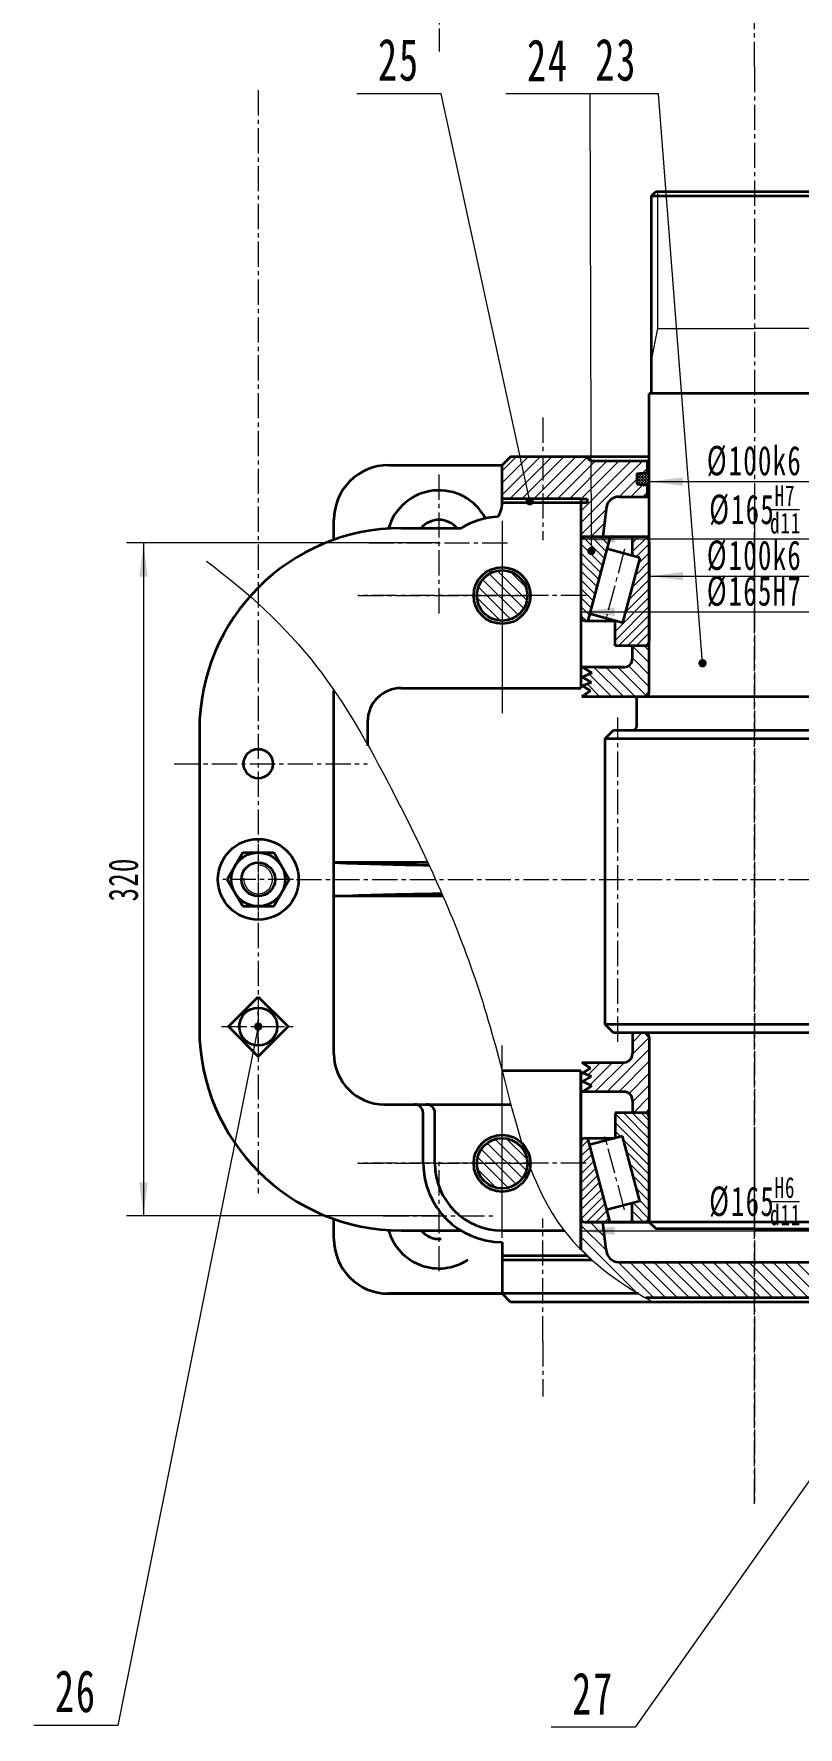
# Model space of a CAD drawing. Header units: millimetres. Extents: x -1682 to 1682, y -1188 to 1188.
# Drawn here: x -1029 to -666, y -663 to 142 of the extents above; entities that cross this region are included whole.
import ezdxf

# ---------------------------------------------------------------- set-up
doc = ezdxf.new("R2010")
doc.units = ezdxf.units.MM
doc.linetypes.add('点画线', pattern=[18, 12, -2, 2, -2])
doc.layers.get('0').update_dxf_attribs({"lineweight": 35})
for name, color, linetype, lineweight in [('中心线层', 1, '点画线', 18), ('剖面线层', 4, 'Continuous', 18), ('尺寸线层', 3, 'Continuous', 18), ('粗实线层', 7, 'Continuous', 35), ('细实线', 7, 'Continuous', 18), ('细实线层', 7, 'Continuous', 18)]:
    doc.layers.add(name, color=color, linetype=linetype, lineweight=lineweight)
doc.styles.add('标准', font='', dxfattribs={"width": 0.667})
doc.styles.get('标准').set_extended_font_data('宋体')
doc.dimstyles.new('标准', dxfattribs={"dimscale": 4, "dimtxt": 3.5, "dimasz": 4, "dimexe": 2, "dimexo": 0, "dimtad": 1, "dimdsep": 46, "dimtxsty": '标准', "dimblk": '_CAXARROW', "dimcen": 0, "dimdle": 6, "dimazin": 2, "dimtfac": 0.707107, "dimtdec": 3, "dimtmove": 2, "dimatfit": 3, "dimfxl": 1, "dimfrac": 2, "dimtolj": 1, "dimarcsym": 1})
pattern_1 = [(135, (0, 0), (-2.828427, -2.828427), [])]
pattern_2 = [(45, (0, 0), (-2.828427, 2.828427), [])]

# ---------------------------------------------------------------- blocks, each defined once
blk = doc.blocks.new('*X17')
at = {"layer": '尺寸线层', "linetype": 'Continuous'}
for points in [[(-736.76, -70.8), (-720.76, -68.8), (-720.76, -72.8)], [(-636.76, -70.8), (-652.76, -68.8), (-652.76, -72.8)]]:
    blk.add_hatch(color=0, dxfattribs=at).paths.add_polyline_path(points, flags=0)
at = {"layer": '尺寸线层', "color": 0, "linetype": 'Continuous'}
for p, q in [((-736.76, -70.42), (-736.76, -78.8)), ((-736.76, -70.8), (-636.76, -70.8)), ((-636.76, -69.48), (-636.76, -78.8))]:
    blk.add_line(p, q, dxfattribs=at)
at = {"layer": '尺寸线层', "color": 0, "insert": (-686.76, -61.14), "char_height": 14, "width": 84.6158, "attachment_point": 5, "line_spacing_factor": 1.15057, "style": '标准'}
blk.add_mtext('\\T1.1;%%C100k6', dxfattribs=at)
blk = doc.blocks.new('_CAXARROW')
blk.add_hatch(color=0).paths.add_polyline_path([(0, 0), (-1, 0.125), (-1, -0.125)], flags=0)
blk = doc.blocks.new('*X19')
at = {"color": 0}
blk.add_line((-679.32, -84.09), (-665.25, -84.09), dxfattribs=at)
at = {"color": 0, "char_height": 14, "attachment_point": 1, "line_spacing_factor": 1.15057, "style": '标准'}
for s, insert, width in [('\\T1.1;%%C165', (-708.28, -77.01), 172.1302), ('\\T1.1;{\\H0.707107x;H7}', (-677.13, -72.54), 56.2764), ('\\T1.1;{\\H0.707107x;d11}', (-679.32, -85.58), 56.2764)]:
    blk.add_mtext(s, dxfattribs=dict(at, insert=insert, width=width))
blk = doc.blocks.new('*X18')
at = {"layer": '尺寸线层', "linetype": 'Continuous'}
for points in [[(-769.26, -98), (-753.26, -96), (-753.26, -100)], [(-604.26, -98), (-620.26, -96), (-620.26, -100)]]:
    blk.add_hatch(color=0, dxfattribs=at).paths.add_polyline_path(points, flags=0)
at = {"layer": '尺寸线层', "color": 0, "linetype": 'Continuous'}
for p, q in [((-769.26, -113.55), (-769.26, -90)), ((-604.26, -112.28), (-604.26, -90)), ((-769.26, -98), (-604.26, -98))]:
    blk.add_line(p, q, dxfattribs=at)
at = {"layer": '尺寸线层', "color": 0}
blk.add_blockref('*X19', (0, 0), dxfattribs=at)
blk = doc.blocks.new('*X20')
at = {"layer": '尺寸线层', "linetype": 'Continuous'}
for points in [[(-736.76, -115.77), (-720.76, -113.77), (-720.76, -117.77)], [(-636.76, -115.77), (-652.76, -113.77), (-652.76, -117.77)]]:
    blk.add_hatch(color=0, dxfattribs=at).paths.add_polyline_path(points, flags=0)
at = {"layer": '尺寸线层', "color": 0, "linetype": 'Continuous'}
for p, q in [((-736.76, -116.54), (-736.76, -107.77)), ((-636.76, -116.54), (-636.76, -107.77)), ((-736.76, -115.77), (-636.76, -115.77))]:
    blk.add_line(p, q, dxfattribs=at)
at = {"layer": '尺寸线层', "color": 0, "insert": (-686.76, -106.11), "char_height": 14, "width": 84.6158, "attachment_point": 5, "line_spacing_factor": 1.15057, "style": '标准'}
blk.add_mtext('\\T1.1;%%C100k6', dxfattribs=at)
blk = doc.blocks.new('*X21')
at = {"layer": '尺寸线层', "linetype": 'Continuous'}
for points in [[(-769.26, -132.67), (-753.26, -130.67), (-753.26, -134.67)], [(-604.26, -132.67), (-620.26, -130.67), (-620.26, -134.67)]]:
    blk.add_hatch(color=0, dxfattribs=at).paths.add_polyline_path(points, flags=0)
at = {"layer": '尺寸线层', "color": 0, "linetype": 'Continuous'}
for p, q in [((-769.26, -143.85), (-769.26, -124.67)), ((-604.26, -145.55), (-604.26, -124.67)), ((-769.26, -132.67), (-604.26, -132.67))]:
    blk.add_line(p, q, dxfattribs=at)
at = {"layer": '尺寸线层', "color": 0, "insert": (-686.76, -123.13), "char_height": 14, "width": 84.4072, "attachment_point": 5, "line_spacing_factor": 1.15057, "style": '标准'}
blk.add_mtext('\\T1.1;%%C165H7', dxfattribs=at)
blk = doc.blocks.new('*X49')
at = {"layer": '细实线层', "lineweight": 18}
h = blk.add_hatch(color=0, dxfattribs=at)
edge = h.paths.add_edge_path(flags=0)
edge.add_arc((0, 0), 2, 0, 360)
at = {"layer": '细实线层', "color": 0}
for p, q in [((-0.64, 217.33), (-40.64, 217.33)), ((0, 0), (-0.64, 217.33))]:
    blk.add_line(p, q, dxfattribs=at)
at = {"layer": '细实线层', "color": 0, "lineweight": 18, "insert": (-20.64, 223.33), "char_height": 20, "width": 68, "attachment_point": 8, "line_spacing_factor": 1.15057, "style": '标准'}
blk.add_mtext('\\T1.1;24', dxfattribs=at)
blk = doc.blocks.new('*X50')
at = {"layer": '细实线层', "lineweight": 18}
h = blk.add_hatch(color=0, dxfattribs=at)
edge = h.paths.add_edge_path(flags=0)
edge.add_arc((0, 0), 2, 0, 360)
at = {"layer": '细实线层', "color": 0}
for p, q in [((-42.21, 193.68), (-82.21, 193.68)), ((0, 0), (-42.21, 193.68))]:
    blk.add_line(p, q, dxfattribs=at)
at = {"layer": '细实线层', "color": 0, "lineweight": 18, "insert": (-62.21, 199.68), "char_height": 20, "width": 68, "attachment_point": 8, "line_spacing_factor": 1.15057, "style": '标准'}
blk.add_mtext('\\T1.1;25', dxfattribs=at)
blk = doc.blocks.new('*X51')
at = {"layer": '细实线层', "lineweight": 18}
h = blk.add_hatch(color=0, dxfattribs=at)
edge = h.paths.add_edge_path(flags=0)
edge.add_arc((0, 0), 2, 0, 360)
at = {"layer": '细实线层', "color": 0}
for p, q in [((0, 0), (-66.72, -332.34)), ((-66.72, -332.34), (-106.72, -332.34))]:
    blk.add_line(p, q, dxfattribs=at)
at = {"layer": '细实线层', "color": 0, "lineweight": 18, "insert": (-86.72, -326.34), "char_height": 20, "width": 68, "attachment_point": 8, "line_spacing_factor": 1.15057, "style": '标准'}
blk.add_mtext('\\T1.1;26', dxfattribs=at)
blk = doc.blocks.new('*X52')
at = {"layer": '细实线层', "lineweight": 18}
h = blk.add_hatch(color=0, dxfattribs=at)
edge = h.paths.add_edge_path(flags=0)
edge.add_arc((0, 0), 2, 0, 360)
at = {"layer": '细实线层', "color": 0}
for p, q in [((0, 0), (-140.83, -199.45)), ((-140.83, -199.45), (-180.83, -199.45))]:
    blk.add_line(p, q, dxfattribs=at)
at = {"layer": '细实线层', "color": 0, "lineweight": 18, "insert": (-160.83, -193.45), "char_height": 20, "width": 68, "attachment_point": 8, "line_spacing_factor": 1.15057, "style": '标准'}
blk.add_mtext('\\T1.1;27', dxfattribs=at)
blk = doc.blocks.new('*X58')
at = {"layer": '细实线层', "lineweight": 18}
h = blk.add_hatch(color=0, dxfattribs=at)
edge = h.paths.add_edge_path(flags=0)
edge.add_arc((0, 0), 2, 0, 360)
at = {"layer": '细实线层', "color": 0}
for p, q in [((-21.03, 270.7), (-61.03, 270.7)), ((0, 0), (-21.03, 270.7))]:
    blk.add_line(p, q, dxfattribs=at)
at = {"layer": '细实线层', "color": 0, "lineweight": 18, "insert": (-41.03, 276.7), "char_height": 20, "width": 68, "attachment_point": 8, "line_spacing_factor": 1.15057, "style": '标准'}
blk.add_mtext('\\T1.1;23', dxfattribs=at)
blk = doc.blocks.new('*X61')
at = {"layer": '尺寸线层', "linetype": 'Continuous'}
for points in [[(-977.36, -99.97), (-975.36, -115.97), (-979.36, -115.97)], [(-977.36, -419.97), (-975.36, -403.97), (-979.36, -403.97)]]:
    blk.add_hatch(color=0, dxfattribs=at).paths.add_polyline_path(points, flags=0)
at = {"layer": '尺寸线层', "color": 0, "linetype": 'Continuous'}
for p, q in [((-836.76, -99.97), (-985.36, -99.97)), ((-977.36, -99.97), (-977.36, -419.97)), ((-836.76, -419.97), (-985.36, -419.97))]:
    blk.add_line(p, q, dxfattribs=at)
at = {"layer": '尺寸线层', "color": 0, "insert": (-986.86, -259.97), "char_height": 14, "width": 39.8143, "attachment_point": 5, "rotation": 90, "line_spacing_factor": 1.15057, "style": '标准'}
blk.add_mtext('\\T1.1;320', dxfattribs=at)
blk = doc.blocks.new('*X69')
at = {"color": 0}
blk.add_line((-679.32, -413.1), (-665.25, -413.1), dxfattribs=at)
at = {"color": 0, "char_height": 14, "attachment_point": 1, "line_spacing_factor": 1.15057, "style": '标准'}
for s, insert, width in [('\\T1.1;{\\H0.707107x;H6}', (-677.16, -401.55), 56.2764), ('\\T1.1;%%C165', (-708.28, -406.02), 172.1302), ('\\T1.1;{\\H0.707107x;d11}', (-679.32, -414.58), 56.2764)]:
    blk.add_mtext(s, dxfattribs=dict(at, insert=insert, width=width))
blk = doc.blocks.new('*X68')
at = {"layer": '尺寸线层', "linetype": 'Continuous'}
for points in [[(-769.26, -427.06), (-753.26, -425.06), (-753.26, -429.06)], [(-604.26, -427.06), (-620.26, -425.06), (-620.26, -429.06)]]:
    blk.add_hatch(color=0, dxfattribs=at).paths.add_polyline_path(points, flags=0)
at = {"layer": '尺寸线层', "color": 0, "linetype": 'Continuous'}
for p, q in [((-769.26, -424.42), (-769.26, -435.06)), ((-604.26, -429.68), (-604.26, -419.06)), ((-769.26, -427.06), (-604.26, -427.06))]:
    blk.add_line(p, q, dxfattribs=at)
at = {"layer": '尺寸线层', "color": 0}
blk.add_blockref('*X69', (0, 0), dxfattribs=at)

msp = doc.modelspace()

# ---------------------------------------------------------------- hatches: boundary and pattern name
at = {"layer": '剖面线层'}
h = msp.add_hatch(dxfattribs=at)
h.set_pattern_fill('无图案', color=256, scale=4, angle=45, style=0, pattern_type=0)
h.set_pattern_definition(pattern_2)
edge = h.paths.add_edge_path(flags=0)
edge.add_line((-787.367, -78.973), (-787.367, -70.576))
edge.add_line((-787.367, -70.576), (-787.367, -58.973))
edge.add_line((-787.367, -58.973), (-766.764, -58.973))
edge.add_line((-766.764, -58.973), (-764.764, -60.973))
edge.add_line((-764.764, -60.973), (-737.764, -60.973))
edge.add_line((-737.764, -60.973), (-737.764, -66.38))
edge.add_line((-737.764, -66.38), (-742.764, -66.994))
edge.add_line((-742.764, -66.994), (-742.764, -71.952))
edge.add_line((-742.764, -71.952), (-737.764, -72.566))
edge.add_line((-737.764, -72.566), (-737.764, -77.973))
edge.add_line((-737.764, -77.973), (-751.264, -77.973))
edge.add_arc((-751.264, -83.973), 6, 90, 180)
edge.add_line((-757.264, -83.973), (-758.938, -96.973))
edge.add_line((-758.938, -96.973), (-767.264, -96.973))
edge.add_line((-767.264, -96.973), (-769.264, -96.973))
edge.add_line((-769.264, -96.973), (-769.264, -80.973))
edge.add_line((-769.264, -80.973), (-766.264, -80.973))
edge.add_line((-766.264, -80.973), (-766.264, -78.973))
edge.add_line((-766.264, -78.973), (-769.264, -78.973))
edge.add_line((-769.264, -78.973), (-787.367, -78.973))
h.paths.add_polyline_path([(-806.764, -78.973), (-806.764, -64.665), (-806.764, -62.973), (-802.764, -58.973), (-787.367, -58.973), (-787.367, -78.973)], flags=0)
edge = h.paths.add_edge_path(flags=0)
edge.add_line((-630.764, -71.952), (-630.764, -69.169))
edge.add_line((-630.764, -69.169), (-630.764, -66.994))
edge.add_line((-630.764, -66.994), (-635.764, -66.38))
edge.add_line((-635.764, -66.38), (-635.764, -60.973))
edge.add_line((-635.764, -60.973), (-608.764, -60.973))
edge.add_line((-608.764, -60.973), (-606.764, -58.973))
edge.add_line((-606.764, -58.973), (-586.162, -58.973))
edge.add_line((-586.162, -58.973), (-586.162, -78.973))
edge.add_line((-586.162, -78.973), (-604.264, -78.973))
edge.add_line((-604.264, -78.973), (-607.264, -78.973))
edge.add_line((-607.264, -78.973), (-607.264, -80.973))
edge.add_line((-607.264, -80.973), (-604.264, -80.973))
edge.add_line((-604.264, -80.973), (-604.264, -96.973))
edge.add_line((-604.264, -96.973), (-606.264, -96.973))
edge.add_line((-606.264, -96.973), (-614.591, -96.973))
edge.add_line((-614.591, -96.973), (-616.264, -83.973))
edge.add_arc((-622.264, -83.973), 6, 0, 90)
edge.add_line((-622.264, -77.973), (-635.764, -77.973))
edge.add_line((-635.764, -77.973), (-635.764, -72.566))
edge.add_line((-635.764, -72.566), (-630.764, -71.952))
h.paths.add_polyline_path([(-586.162, -78.973), (-586.162, -67.48), (-586.162, -58.973), (-570.764, -58.973), (-566.764, -62.973), (-566.764, -78.973)], flags=0)
h = msp.add_hatch(dxfattribs=at)
h.set_pattern_fill('无图案', color=256, angle=135, style=0, pattern_type=0)
h.set_pattern_definition([(135, (0, 0), (-0.7071068, -0.7071068), [])])
h.paths.add_polyline_path([(-736.764, -72.688), (-736.764, -68.342), (-736.764, -66.257), (-737.764, -66.38), (-742.764, -66.994), (-742.764, -71.952), (-737.764, -72.566)], flags=0)
h = msp.add_hatch(dxfattribs=at)
h.set_pattern_fill('无图案', color=256, angle=45, style=0, pattern_type=0)
h.set_pattern_definition([(45, (0, 0), (-0.7071068, 0.7071068), [])])
h.paths.add_polyline_path([(-736.764, -72.688), (-736.764, -68.735), (-736.764, -66.257), (-737.764, -66.38), (-742.764, -66.994), (-742.764, -71.952), (-737.764, -72.566)], flags=0)
h = msp.add_hatch(dxfattribs=at)
h.set_pattern_fill('无图案', color=256, scale=3, angle=315, style=0, pattern_type=0)
h.set_pattern_definition([(315, (0, 0), (2.12132, 2.12132), [])])
edge = h.paths.add_edge_path(flags=0)
edge.add_arc((-767.264, -98.973), 2, 174.268032, 180, ccw=False)
edge.add_arc((-767.264, -98.973), 2, 90, 174.268032, ccw=False)
edge.add_line((-767.264, -96.973), (-755.329, -96.973))
edge.add_line((-755.329, -96.973), (-756.892, -102.805))
edge.add_line((-756.892, -102.805), (-765.174, -133.714))
edge.add_line((-765.174, -133.714), (-766.047, -136.973))
edge.add_line((-766.047, -136.973), (-767.264, -136.973))
edge.add_arc((-767.264, -134.973), 2, 180, 270, ccw=False)
edge.add_line((-769.264, -134.973), (-769.264, -98.973))
h = msp.add_hatch(dxfattribs=at)
h.set_pattern_fill('无图案', color=256, scale=3, angle=225, style=0, pattern_type=0)
h.set_pattern_definition([(225, (0, 0), (2.12132, -2.12132), [])])
edge = h.paths.add_edge_path(flags=0)
edge.add_arc((-739.264, -99.473), 2.5, 5.1264, 90, ccw=False)
edge.add_arc((-739.264, -99.473), 2.5, 0, 5.1264, ccw=False)
edge.add_line((-736.764, -99.473), (-736.764, -146.473))
edge.add_arc((-739.264, -146.473), 2.5, 270, 360, ccw=False)
edge.add_line((-739.264, -148.973), (-753.014, -148.973))
edge.add_line((-753.014, -148.973), (-753.014, -136.973))
edge.add_line((-753.014, -136.973), (-749.477, -137.92))
edge.add_line((-749.477, -137.92), (-741.195, -107.011))
edge.add_line((-741.195, -107.011), (-744.889, -106.021))
edge.add_line((-744.889, -106.021), (-744.889, -96.973))
edge.add_line((-744.889, -96.973), (-739.264, -96.973))
h = msp.add_hatch(dxfattribs=at)
h.set_pattern_fill('无图案', color=256, scale=4, angle=135, style=0, pattern_type=0)
h.set_pattern_definition(pattern_1)
edge = h.paths.add_edge_path(flags=0)
edge.add_line((-806.764, -124.973), (-806.764, -121.609))
edge.add_line((-806.764, -121.609), (-806.764, -112.973))
edge.add_arc((-806.764, -124.973), 12, 0, 90, ccw=False)
edge.add_line((-794.764, -124.973), (-806.764, -124.973))
edge = h.paths.add_edge_path(flags=0)
edge.add_arc((-806.764, -124.973), 12, 170.220257, 180, ccw=False)
edge.add_arc((-806.764, -124.973), 12, 90, 170.220257, ccw=False)
edge.add_line((-806.764, -112.973), (-806.764, -124.973))
edge.add_line((-806.764, -124.973), (-818.764, -124.973))
edge = h.paths.add_edge_path(flags=0)
edge.add_arc((-806.764, -124.973), 12, 208.501393, 270, ccw=False)
edge.add_arc((-806.764, -124.973), 12, 180, 208.501393, ccw=False)
edge.add_line((-818.764, -124.973), (-806.764, -124.973))
edge.add_line((-806.764, -124.973), (-806.764, -136.973))
edge = h.paths.add_edge_path(flags=0)
edge.add_line((-806.764, -136.973), (-806.764, -132.214))
edge.add_line((-806.764, -132.214), (-806.764, -124.973))
edge.add_line((-806.764, -124.973), (-794.764, -124.973))
edge.add_arc((-806.764, -124.973), 12, 270, 360, ccw=False)
h = msp.add_hatch(dxfattribs=at)
h.set_pattern_fill('无图案', color=256, scale=4, angle=135, style=0, pattern_type=0)
h.set_pattern_definition(pattern_1)
edge = h.paths.add_edge_path(flags=0)
edge.add_line((-764.314, -166.269), (-765.926, -165.334))
edge.add_line((-765.926, -165.334), (-768.562, -163.806))
edge.add_line((-768.562, -163.806), (-764.145, -161.767))
edge.add_line((-764.145, -161.767), (-768.555, -158.973))
edge.add_line((-768.555, -158.973), (-748.764, -158.973))
edge.add_arc((-748.764, -154.973), 4, 270, 360)
edge.add_line((-744.764, -154.973), (-744.764, -148.973))
edge.add_line((-744.764, -148.973), (-739.264, -148.973))
edge.add_line((-739.264, -148.973), (-736.764, -148.973))
edge.add_line((-736.764, -148.973), (-736.764, -170.973))
edge.add_line((-736.764, -170.973), (-738.764, -172.973))
edge.add_line((-738.764, -172.973), (-742.764, -172.973))
edge.add_line((-742.764, -172.973), (-768.861, -172.973))
edge.add_line((-768.861, -172.973), (-764.739, -170.262))
edge.add_line((-764.739, -170.262), (-768.562, -167.883))
edge.add_line((-768.562, -167.883), (-764.314, -166.269))
edge = h.paths.add_edge_path(flags=0)
edge.add_line((-636.764, -170.973), (-636.764, -165.761))
edge.add_line((-636.764, -165.761), (-636.764, -148.973))
edge.add_line((-636.764, -148.973), (-634.264, -148.973))
edge.add_line((-634.264, -148.973), (-628.764, -148.973))
edge.add_line((-628.764, -148.973), (-628.764, -154.973))
edge.add_arc((-624.764, -154.973), 4, 180, 270)
edge.add_line((-624.764, -158.973), (-604.973, -158.973))
edge.add_line((-604.973, -158.973), (-609.384, -161.767))
edge.add_line((-609.384, -161.767), (-604.967, -163.806))
edge.add_line((-604.967, -163.806), (-609.214, -166.269))
edge.add_line((-609.214, -166.269), (-604.967, -167.883))
edge.add_line((-604.967, -167.883), (-608.789, -170.262))
edge.add_line((-608.789, -170.262), (-604.667, -172.973))
edge.add_line((-604.667, -172.973), (-630.764, -172.973))
edge.add_line((-630.764, -172.973), (-634.764, -172.973))
edge.add_line((-634.764, -172.973), (-636.764, -170.973))
h = msp.add_hatch(dxfattribs=at)
h.set_pattern_fill('无图案', color=256, scale=4, angle=45, style=0, pattern_type=0)
h.set_pattern_definition(pattern_2)
edge = h.paths.add_edge_path(flags=0)
edge.add_line((-736.764, -370.973), (-736.764, -353.138))
edge.add_line((-736.764, -353.138), (-736.764, -334.973))
edge.add_line((-736.764, -334.973), (-738.764, -332.973))
edge.add_line((-738.764, -332.973), (-744.264, -332.973))
edge.add_line((-744.264, -332.973), (-744.777, -332.973))
edge.add_line((-744.777, -332.973), (-744.777, -342.973))
edge.add_arc((-748.777, -342.973), 4, 270, 360)
edge.add_line((-748.777, -346.973), (-768.861, -346.973))
edge.add_line((-768.861, -346.973), (-764.739, -349.684))
edge.add_line((-764.739, -349.684), (-768.562, -352.062))
edge.add_line((-768.562, -352.062), (-764.314, -353.676))
edge.add_line((-764.314, -353.676), (-768.562, -356.139))
edge.add_line((-768.562, -356.139), (-764.145, -358.178))
edge.add_line((-764.145, -358.178), (-768.555, -360.973))
edge.add_line((-768.555, -360.973), (-748.777, -360.973))
edge.add_arc((-748.777, -364.973), 4, 360, 450)
edge.add_line((-744.777, -364.973), (-744.777, -370.973))
edge.add_line((-744.777, -370.973), (-739.264, -370.973))
edge.add_arc((-739.264, -373.473), 2.5, 0, 90)
edge.add_line((-736.764, -373.473), (-736.764, -370.973))
h = msp.add_hatch(dxfattribs=at)
h.set_pattern_fill('无图案', color=256, scale=3, angle=-45, style=0, pattern_type=0)
h.set_pattern_definition([(-45, (0, 0), (2.12132, 2.12132), [])])
edge = h.paths.add_edge_path(flags=0)
edge.add_arc((-739.264, -420.473), 2.5, 270, 354.8736, ccw=False)
edge.add_arc((-739.264, -420.473), 2.5, 354.8736, 360, ccw=False)
edge.add_line((-736.764, -420.473), (-736.764, -373.473))
edge.add_arc((-739.264, -373.473), 2.5, 0, 90, ccw=False)
edge.add_line((-739.264, -370.973), (-753.014, -370.973))
edge.add_line((-753.014, -370.973), (-753.014, -382.973))
edge.add_line((-753.014, -382.973), (-749.477, -382.025))
edge.add_line((-749.477, -382.025), (-741.195, -412.935))
edge.add_line((-741.195, -412.935), (-744.889, -413.924))
edge.add_line((-744.889, -413.924), (-744.889, -422.973))
edge.add_line((-744.889, -422.973), (-739.264, -422.973))
h = msp.add_hatch(dxfattribs=at)
h.set_pattern_fill('无图案', color=256, scale=4, angle=135, style=0, pattern_type=0)
h.set_pattern_definition(pattern_1)
edge = h.paths.add_edge_path(flags=0)
edge.add_line((-806.764, -394.973), (-806.764, -391.147))
edge.add_line((-806.764, -391.147), (-806.764, -382.973))
edge.add_arc((-806.764, -394.973), 12, 0, 90, ccw=False)
edge.add_line((-794.764, -394.973), (-806.764, -394.973))
edge = h.paths.add_edge_path(flags=0)
edge.add_arc((-806.764, -394.973), 12, 160.451207, 180, ccw=False)
edge.add_arc((-806.764, -394.973), 12, 90, 160.451207, ccw=False)
edge.add_line((-806.764, -382.973), (-806.764, -394.973))
edge.add_line((-806.764, -394.973), (-818.764, -394.973))
edge = h.paths.add_edge_path(flags=0)
edge.add_arc((-806.764, -394.973), 12, 204.024089, 270, ccw=False)
edge.add_arc((-806.764, -394.973), 12, 180, 204.024089, ccw=False)
edge.add_line((-818.764, -394.973), (-806.764, -394.973))
edge.add_line((-806.764, -394.973), (-806.764, -406.973))
edge = h.paths.add_edge_path(flags=0)
edge.add_line((-806.764, -406.973), (-806.764, -400.616))
edge.add_line((-806.764, -400.616), (-806.764, -394.973))
edge.add_line((-806.764, -394.973), (-794.764, -394.973))
edge.add_arc((-806.764, -394.973), 12, -90, 0, ccw=False)
h = msp.add_hatch(dxfattribs=at)
h.set_pattern_fill('无图案', color=256, scale=3, angle=45, style=0, pattern_type=0)
h.set_pattern_definition([(45, (0, 0), (-2.12132, 2.12132), [])])
edge = h.paths.add_edge_path(flags=0)
edge.add_arc((-767.264, -420.973), 2, 180, 185.731968, ccw=False)
edge.add_arc((-767.264, -420.973), 2, 185.731968, 270, ccw=False)
edge.add_line((-767.264, -422.973), (-755.329, -422.973))
edge.add_line((-755.329, -422.973), (-756.892, -417.14))
edge.add_line((-756.892, -417.14), (-765.174, -386.231))
edge.add_line((-765.174, -386.231), (-766.047, -382.973))
edge.add_line((-766.047, -382.973), (-767.264, -382.973))
edge.add_arc((-767.264, -384.973), 2, 90, 180, ccw=False)
edge.add_line((-769.264, -384.973), (-769.264, -420.973))
h = msp.add_hatch(dxfattribs=at)
h.set_pattern_fill('无图案', color=256, scale=4, angle=135, style=0, pattern_type=0)
h.set_pattern_definition(pattern_1)
edge = h.paths.add_edge_path(flags=0)
edge.add_line((-762.946, -441.973), (-766.764, -438.408))
edge.add_line((-766.764, -438.408), (-769.264, -436.073))
edge.add_line((-769.264, -436.073), (-769.264, -420.973))
edge.add_arc((-767.264, -420.973), 2, 180, 270)
edge.add_line((-767.264, -422.973), (-758.938, -422.973))
edge.add_line((-758.938, -422.973), (-757.264, -435.973))
edge.add_arc((-751.264, -435.973), 6, 180, 270)
edge.add_line((-751.264, -441.973), (-762.946, -441.973))
h = msp.add_hatch(dxfattribs=at)
h.set_pattern_fill('无图案', color=256, scale=4, angle=135, style=0, pattern_type=0)
h.set_pattern_definition(pattern_1)
edge = h.paths.add_edge_path(flags=0)
edge.add_line((-686.764, -458.973), (-686.764, -448.022))
edge.add_line((-686.764, -448.022), (-686.764, -441.973))
edge.add_line((-686.764, -441.973), (-622.264, -441.973))
edge.add_arc((-622.264, -435.973), 6, 270, 360)
edge.add_line((-616.264, -435.973), (-614.591, -422.973))
edge.add_line((-614.591, -422.973), (-606.264, -422.973))
edge.add_arc((-606.264, -420.973), 2, 270, 360)
edge.add_line((-604.264, -420.973), (-604.264, -438.973))
edge.add_line((-604.264, -438.973), (-607.264, -438.973))
edge.add_line((-607.264, -438.973), (-607.264, -440.973))
edge.add_line((-607.264, -440.973), (-604.264, -440.973))
edge.add_line((-604.264, -440.973), (-600.162, -440.973))
edge.add_line((-600.162, -440.973), (-600.162, -460.973))
edge.add_line((-600.162, -460.973), (-604.703, -460.973))
edge.add_line((-604.703, -460.973), (-606.764, -460.973))
edge.add_line((-606.764, -460.973), (-608.764, -458.973))
edge.add_line((-608.764, -458.973), (-686.764, -458.973))
edge = h.paths.add_edge_path(flags=0)
edge.add_spline(control_points=[(-741.888, -456.973), (-745.492, -454.841), (-749.041, -452.562), (-752.485, -450.133)], knot_values=[0, 0, 0, 0, 12.6165059, 12.6165059, 12.6165059, 12.6165059], weights=[1, 1, 1, 1], degree=3, periodic=0)
edge.add_spline(control_points=[(-752.485, -450.133), (-756.108, -447.579), (-759.614, -444.86), (-762.946, -441.973)], knot_values=[0, 0, 0, 0, 13.2728827, 13.2728827, 13.2728827, 13.2728827], weights=[1, 1, 1, 1], degree=3, periodic=0)
edge.add_line((-762.946, -441.973), (-686.764, -441.973))
edge.add_line((-686.764, -441.973), (-686.764, -458.973))
edge.add_line((-686.764, -458.973), (-738.414, -458.973))
edge.add_spline(control_points=[(-738.414, -458.973), (-739.576, -458.321), (-740.735, -457.654), (-741.888, -456.973)], knot_values=[0, 0, 0, 0, 4.0082356, 4.0082356, 4.0082356, 4.0082356], weights=[1, 1, 1, 1], degree=3, periodic=0)
h.paths.add_polyline_path([(-600.162, -460.973), (-600.162, -448.625), (-600.162, -440.973), (-566.764, -440.973), (-566.764, -456.973), (-570.764, -460.973), (-591.08, -460.973), (-595.621, -460.973)], flags=0)

# ---------------------------------------------------------------- linework, layer by layer
for p, q in [((-736.764, -170.973), (-736.764, -28.973)), ((-860.764, -62.973), (-806.764, -62.973)), ((-802.764, -58.973), (-806.764, -62.973)), ((-806.764, -80.973), (-806.764, -62.973)), ((-806.764, -80.173), (-806.764, -62.973)), ((-736.764, -58.973), (-802.764, -58.973)), ((-764.764, -60.973), (-766.764, -58.973)), ((-764.764, -60.973), (-736.764, -60.973)), ((-769.264, -78.973), (-806.764, -78.973)), ((-769.264, -78.973), (-769.264, -168.973)), ((-736.764, -77.973), (-738.764, -77.973)), ((-769.264, -80.973), (-806.764, -80.973)), ((-757.264, -83.973), (-758.938, -96.973)), ((-886.764, -98.463), (-886.764, -88.973)), ((-854.764, -92.973), (-826.316, -92.973)), ((-744.764, -154.973), (-744.764, -148.973)), ((-768.555, -158.973), (-764.145, -161.767)), ((-748.764, -158.973), (-768.555, -158.973)), ((-854.764, -168.973), (-806.764, -168.973)), ((-806.764, -168.973), (-769.264, -168.973)), ((-764.145, -161.767), (-768.562, -163.806)), ((-768.562, -163.806), (-764.314, -166.269)), ((-764.314, -166.269), (-768.562, -167.883)), ((-768.562, -167.883), (-764.739, -170.262)), ((-764.739, -170.262), (-768.861, -172.973)), ((-768.861, -172.973), (-634.764, -172.973)), ((-742.764, -186.973), (-742.764, -172.973)), ((-870.764, -184.973), (-870.764, -196.42)), ((-950.764, -188.973), (-950.764, -330.973)), ((-757.764, -192.973), (-753.764, -188.973)), ((-757.764, -192.973), (-637.344, -192.973)), ((-757.764, -328.973), (-757.764, -192.973)), ((-753.764, -188.973), (-635.448, -188.973)), ((-936.964, -329.974), (-922.764, -315.774)), ((-922.764, -315.774), (-908.564, -329.974)), ((-922.764, -344.174), (-936.964, -329.974)), ((-908.564, -329.974), (-922.764, -344.174)), ((-641.677, -328.973), (-757.764, -328.973)), ((-753.764, -332.973), (-757.764, -328.973)), ((-634.764, -332.973), (-753.764, -332.973)), ((-744.777, -332.973), (-744.777, -342.973)), ((-736.777, -334.973), (-736.777, -422.973)), ((-769.264, -350.973), (-806.764, -350.973)), ((-764.739, -349.684), (-768.861, -346.973)), ((-768.861, -346.973), (-748.777, -346.973)), ((-768.562, -352.062), (-764.739, -349.684)), ((-764.314, -353.676), (-768.562, -352.062)), ((-768.562, -356.139), (-764.314, -353.676)), ((-764.145, -358.178), (-768.562, -356.139)), ((-768.555, -360.973), (-764.145, -358.178)), ((-748.777, -360.973), (-768.555, -360.973)), ((-862.764, -366.973), (-802.628, -366.973)), ((-744.777, -364.973), (-744.777, -370.973)), ((-838.764, -394.973), (-838.764, -370.973)), ((-686.764, -422.973), (-767.264, -422.973)), ((-757.264, -435.973), (-758.938, -422.973)), ((-736.764, -422.973), (-733.564, -426.173)), ((-686.764, -426.173), (-733.564, -426.173)), ((-636.764, -422.973), (-686.764, -422.973)), ((-686.764, -426.173), (-639.964, -426.173)), ((-806.764, -432.473), (-806.764, -456.973)), ((-766.279, -438.973), (-806.764, -438.973)), ((-764.086, -440.973), (-806.764, -440.973)), ((-860.764, -456.973), (-805.964, -456.973)), ((-741.888, -456.973), (-860.764, -456.973)), ((-802.764, -460.973), (-806.764, -456.973)), ((-608.764, -458.973), (-738.414, -458.973)), ((-636.764, -460.973), (-802.764, -460.973))]:
    msp.add_line(p, q)
for centre, radius in [((-806.764, -124.973), 13.5), ((-806.764, -124.973), 12), ((-922.764, -259.973), 19.2), ((-922.764, -259.973), 8), ((-922.764, -329.974), 9), ((-806.764, -394.973), 13.5), ((-806.764, -394.973), 12)]:
    msp.add_circle(centre, radius)
for centre, radius, start, end in [((-860.764, -88.973), 26, 90, 180), ((-751.264, -83.973), 6, 90, 180), ((-806.764, -124.973), 37.5, 92.973999, 121.423906), ((-818.764, -80.973), 12, 326.915489, 360), ((-854.764, -188.973), 96, 90, 180), ((-748.764, -154.973), 4, 270, 360), ((-854.764, -184.973), 16, 90, 180), ((-738.764, -170.973), 2, 270, 360), ((-744.764, -186.973), 2, 270, 0), ((-854.764, -330.973), 96, 180, 270), ((-738.764, -334.973), 2, 0, 90), ((-862.764, -342.973), 24, 180, 270), ((-748.777, -342.973), 4, 270, 360), ((-748.777, -364.973), 4, 360, 90), ((-848.364, -370.973), 4, 0, 90), ((-842.764, -370.973), 4, 0, 90), ((-806.764, -394.973), 37.5, 180, 270), ((-860.764, -430.973), 26, 180, 270), ((-751.264, -435.973), 6, 180, 270)]:
    msp.add_arc(centre, radius, start, end)
at = {"layer": '中心线层'}
for p, q in [((-686.764, 126.375), (-686.764, 846.376)), ((-836.764, 252.647), (-836.764, 133.748)), ((-686.764, 126.375), (-686.764, -556.973)), ((-922.764, 115.303), (-922.764, -409.107)), ((-787.367, -40.323), (-787.367, -98.722)), ((-836.764, -133.45), (-836.764, -66.495)), ((-806.764, -89.458), (-806.764, -180.973)), ((-870.241, -99.973), (-803.287, -99.973)), ((-806.764, -97.135), (-806.764, -180.973)), ((-766.764, -124.973), (-875.357, -124.973)), ((-875.357, -124.973), (-793.264, -124.973)), ((-751.764, -337.159), (-751.764, -182.944)), ((-962.764, -204.973), (-870.764, -204.973)), ((-904.603, -259.973), (42.622, -259.973)), ((-922.764, -338.702), (-922.764, -321.246)), ((-940.22, -329.974), (-905.308, -329.974)), ((-806.764, -422.81), (-806.764, -338.973)), ((-806.764, -430.487), (-806.764, -338.973)), ((-836.764, -446.325), (-836.764, -393.62)), ((-766.764, -394.973), (-875.357, -394.973)), ((-875.357, -394.973), (-793.264, -394.973)), ((-863.117, -419.973), (-810.412, -419.973)), ((-787.367, -479.622), (-787.367, -421.223))]:
    msp.add_line(p, q, dxfattribs=at)
at = {"layer": '中心线层', "linetype": '点画线'}
msp.add_line((-686.764, -556.973), (-686.764, -82.973), dxfattribs=at)
at = {"layer": '中心线层', "linetype": '点画线', "lineweight": 18}
for p, q in [((-686.764, -93.973), (-686.764, -151.973)), ((-748.507, -102.908), (-757.861, -137.817)), ((-686.764, -99.973), (-686.764, -141.973)), ((-686.764, -113.544), (-686.764, -140.544)), ((-922.764, -243.192), (-922.764, -276.753)), ((-905.984, -259.973), (-939.544, -259.973)), ((-686.764, -425.973), (-686.764, -367.973)), ((-686.764, -419.973), (-686.764, -377.973)), ((-748.507, -417.037), (-757.861, -382.128)), ((-686.764, -379.473), (-686.764, -406.473)), ((-787.367, -479.622), (-787.367, -505.85))]:
    msp.add_line(p, q, dxfattribs=at)
at = {"layer": '粗实线层'}
for p, q in [((-735.764, 65.027), (-733.764, 67.027)), ((-735.764, -28.973), (-735.764, 65.027)), ((-735.764, 65.027), (-637.764, 65.027)), ((-639.764, 67.027), (-733.764, 67.027)), ((-636.764, -28.973), (-736.764, -28.973)), ((-737.764, -60.973), (-737.764, -66.38)), ((-742.764, -66.994), (-736.764, -66.257)), ((-742.764, -66.994), (-742.764, -71.952)), ((-742.764, -71.952), (-736.764, -72.688)), ((-769.264, -78.973), (-766.264, -78.973)), ((-766.264, -78.973), (-766.264, -80.973)), ((-751.264, -77.973), (-736.764, -77.973)), ((-737.764, -72.566), (-737.764, -77.973)), ((-766.264, -80.973), (-769.264, -80.973)), ((-769.264, -96.973), (-736.764, -96.973)), ((-769.264, -98.973), (-769.264, -134.973)), ((-755.329, -96.973), (-766.047, -136.973)), ((-741.195, -107.011), (-756.892, -102.805)), ((-744.889, -96.973), (-744.889, -106.021)), ((-736.764, -99.473), (-736.764, -146.473)), ((-741.195, -107.011), (-749.477, -137.92)), ((-736.764, -116.544), (-736.764, -137.544)), ((-749.477, -137.92), (-765.174, -133.714)), ((-767.264, -136.973), (-753.014, -136.973)), ((-753.014, -148.973), (-753.014, -136.973)), ((-736.764, -148.973), (-753.014, -148.973)), ((-761.055, -158.973), (-748.764, -158.973)), ((-886.764, -342.973), (-886.764, -170.159)), ((-736.764, -170.973), (-738.764, -172.973)), ((-930.154, -247.173), (-937.544, -259.973)), ((-930.154, -247.173), (-915.374, -247.173)), ((-907.984, -259.973), (-915.374, -247.173)), ((-842.108, -251.973), (-886.764, -251.973)), ((-757.764, -259.973), (-757.764, -251.973)), ((-937.544, -259.973), (-930.154, -272.773)), ((-915.374, -272.773), (-907.984, -259.973)), ((-930.154, -272.773), (-915.374, -272.773)), ((-834.9, -267.973), (-886.764, -267.973)), ((-839.943, -266.753), (-835.456, -266.696)), ((-738.764, -332.973), (-736.764, -334.973)), ((-769.264, -350.973), (-769.264, -436.073)), ((-769.264, -436.073), (-769.264, -350.973)), ((-844.264, -394.973), (-844.264, -370.973)), ((-753.014, -370.973), (-753.014, -382.973)), ((-736.777, -370.973), (-753.014, -370.973)), ((-736.764, -420.473), (-736.764, -373.473)), ((-767.264, -382.973), (-753.014, -382.973)), ((-755.329, -422.973), (-766.047, -382.973)), ((-749.477, -382.025), (-765.174, -386.231)), ((-741.195, -412.935), (-749.477, -382.025)), ((-736.764, -382.473), (-736.764, -403.473)), ((-741.195, -412.935), (-756.892, -417.14)), ((-744.889, -422.973), (-744.889, -413.924)), ((-886.764, -430.973), (-886.764, -421.482)), ((-767.264, -422.973), (-736.745, -422.973)), ((-854.764, -426.973), (-826.316, -426.973)), ((-806.764, -426.973), (-777.25, -426.973)), ((-751.264, -441.973), (-622.264, -441.973))]:
    msp.add_line(p, q, dxfattribs=at)
for centre, radius in [((-922.764, -204.973), 7), ((-922.764, -259.973), 12.8)]:
    msp.add_circle(centre, radius, dxfattribs=at)
for centre, radius, start, end in [((-836.764, -99.973), 25, 27.804385, 164.195582), ((-836.764, -99.973), 11, 39.521196, 140.478804), ((-767.264, -98.973), 2, 90, 180), ((-739.264, -99.473), 2.5, 0, 90), ((-767.264, -134.973), 2, 180, 270), ((-739.264, -146.473), 2.5, 270, 0), ((-738.764, -170.973), 2, 270, 0), ((-739.264, -373.473), 2.5, 0, 90), ((-767.264, -384.973), 2, 90, 180), ((-806.764, -394.973), 32, 180, 270), ((-767.264, -420.973), 2, 180, 270), ((-739.264, -420.473), 2.5, 270, 0), ((-836.764, -419.973), 25, 195.804418, 303.299308), ((-836.764, -419.973), 11, 219.521196, 275.304415)]:
    msp.add_arc(centre, radius, start, end, dxfattribs=at)
for points in [[(-886.764, -251.973), (-871.7, -252.567), (-856.627, -252.966), (-841.55, -253.171)], [(-886.764, -267.973), (-871.165, -267.357), (-855.555, -266.951), (-839.943, -266.753)]]:
    msp.add_open_spline(points, degree=3, dxfattribs=at)
at = {"layer": '细实线'}
for p, q in [((-732.764, 2.036), (-732.764, 67.027)), ((-735.764, -13.16), (-732.764, 2.036)), ((-732.764, 2.036), (-686.764, 2.036)), ((-640.764, 2.036), (-686.764, 2.036))]:
    msp.add_line(p, q, dxfattribs=at)
at = {"layer": '细实线层'}
msp.add_arc((-922.764, -259.973), 6.8, 174.997393, 90, dxfattribs=at)
msp.add_open_spline([(-947.425, -108.692), (-927.94, -122.959), (-892.831, -155.346), (-854.536, -224.465), (-824.157, -288.949), (-803.51, -360.8), (-789.691, -423.758), (-751.698, -451.786), (-736.238, -460.173)], degree=3, knots=[0, 0, 0, 0, 2391.9505797, 4638.8433224, 7785.9354593, 9408.6925595, 12100.5051202, 13842.6317659, 13842.6317659, 13842.6317659, 13842.6317659], dxfattribs=at)

# ---------------------------------------------------------------- block references
for name, p in [('*X50', (-793.618, -80.157)), ('*X49', (-764.311, -103.799)), ('*X58', (-711.437, -157.174)), ('*X51', (-922.764, -329.974)), ('*X52', (-602.646, -463.662))]:
    msp.add_blockref(name, p, dxfattribs=at)

# ---------------------------------------------------------------- dimensions: what is measured, and where the dimension line sits
at = {"layer": '尺寸线层'}
for base, p1, p2, angle, text, override, picture, middle in [((-636.764, -70.801), (-736.764, -70.423), (-636.764, -69.476), 0, '%%C100k6', {"dimpost": '%%C<>', "dimsah": 1, "dimtfill": 1, "dimtolj": 0, "dimtzin": 8}, '*X17', (-686.764, -70.801)), ((-604.264, -98.002), (-769.264, -113.553), (-604.264, -112.275), 0, '\\A1;%%C165\\H0.707107x;\\SH7/d11;\\H1.41421x;', {"dimpost": '%%C<>', "dimsah": 1, "dimtfac": 1, "dimtfill": 1, "dimtolj": 0, "dimtzin": 8}, '*X18', (-686.764, -98.002)), ((-636.764, -115.766), (-736.764, -116.544), (-636.764, -116.544), 0, '%%C100k6', {"dimpost": '%%C<>', "dimsah": 1, "dimtfill": 1, "dimtolj": 0, "dimtzin": 8}, '*X20', (-686.764, -115.766)), ((-604.264, -132.672), (-769.264, -143.846), (-604.264, -145.55), 0, '%%C165H7', {"dimpost": '%%C<>', "dimsah": 1, "dimtfill": 1, "dimtolj": 0, "dimtzin": 8}, '*X21', (-686.764, -132.672)), ((-604.264, -427.064), (-769.264, -424.418), (-604.264, -429.677), 180, '\\A1;%%C165\\H0.707107x;\\SH6/d11;\\H1.41421x;', {"dimpost": '%%C<>', "dimsah": 1, "dimtfac": 1, "dimtfill": 1, "dimtolj": 0, "dimtzin": 8}, '*X68', (-686.764, -427.064))]:
    dim = msp.add_linear_dim(base=base, p1=p1, p2=p2, angle=angle, text=text, dimstyle='标准', override=override, dxfattribs=at)
    dim.commit()
    dim.dimension.update_dxf_attribs({"geometry": picture, "text_midpoint": middle})
dim = msp.add_linear_dim(base=(-977.358, -419.973), p1=(-836.764, -99.973), p2=(-836.764, -419.973), angle=90, dimstyle='标准', override={"dimsah": 1, "dimtfill": 1, "dimtzin": 8}, dxfattribs=at)
dim.commit()
dim.dimension.update_dxf_attribs({"geometry": '*X61', "text_midpoint": (-977.358, -259.973)})

doc.saveas('drawing.dxf')
